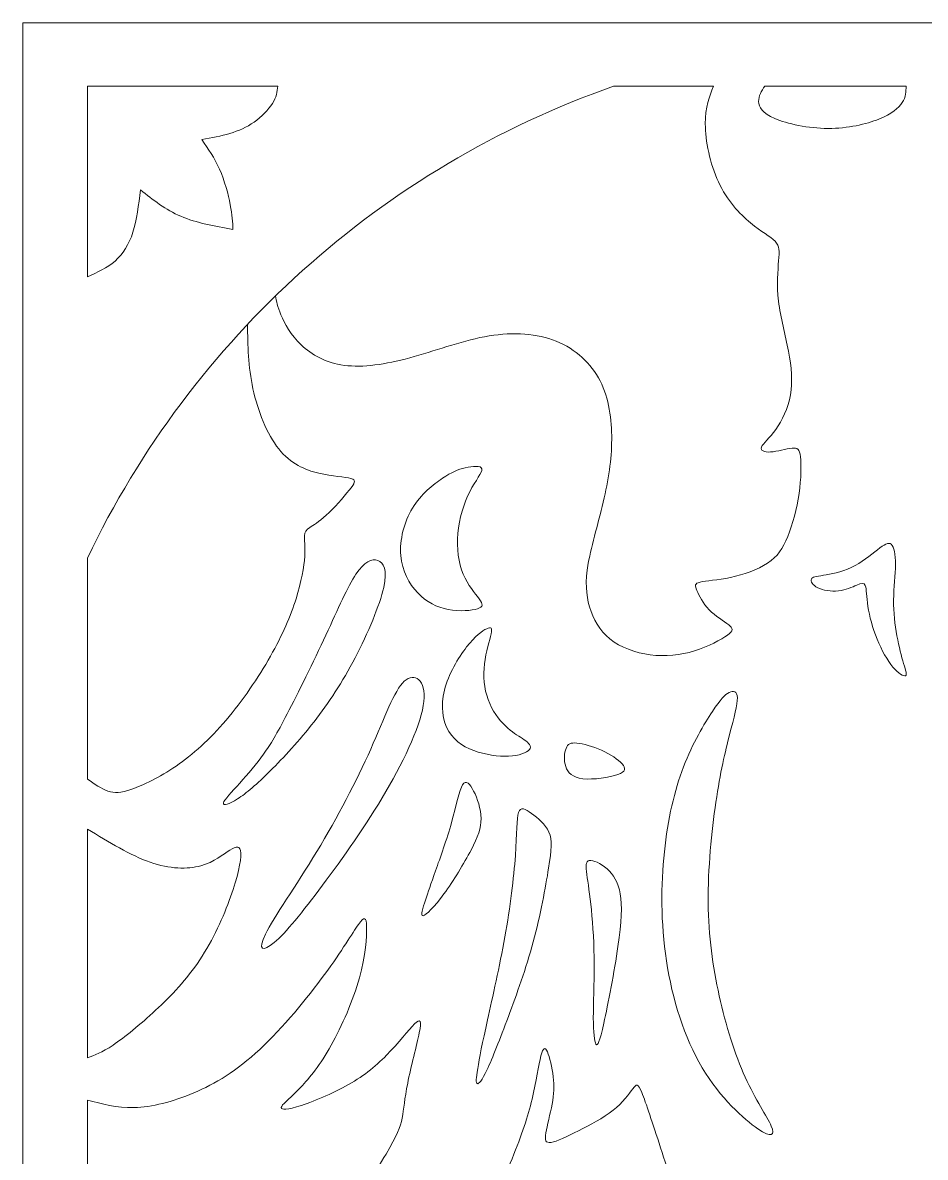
# Model space of a CAD drawing. Header units: millimetres. Extents: x -100 to 96, y -14 to 194.
# Drawn here: x -99.5 to -57, y 140.3 to 193.8 of the extents above; entities that cross this region are included whole.
import ezdxf

# ---------------------------------------------------------------- set-up
doc = ezdxf.new("R2010")
doc.units = ezdxf.units.MM
doc.header["$MEASUREMENT"] = 0
doc.layers.add('Layer 1', color=7, linetype='Continuous')

msp = doc.modelspace()

# ---------------------------------------------------------------- linework, layer by layer
at = {"layer": 'Layer 1', "lineweight": 20}
msp.add_lwpolyline([(-99.5117, 106.4617), (-14.6545, 106.4617), (-14.6545, 193.7749), (-99.5117, 193.7749), (-99.5117, 106.4617)], close=True, dxfattribs=at)
for points, knots in [([(-87.4834, 190.7863), (-87.4834, 190.7863), (-96.4604, 190.7863), (-96.4604, 190.7863), (-96.4604, 190.7863), (-96.4604, 190.7863), (-96.4604, 181.8094), (-96.4604, 181.8094)], [0, 0, 0, 0, 0.3333333, 0.3333333, 0.3333333, 0.3333333, 1, 1, 1, 1]), ([(-87.4834, 190.7863), (-87.5186, 190.5253), (-87.5542, 190.2639), (-87.7376, 189.9677), (-87.7376, 189.9677), (-87.921, 189.6713), (-88.2529, 189.3396), (-88.6056, 189.0926), (-88.6056, 189.0926), (-88.9585, 188.8457), (-89.3327, 188.6832), (-89.7454, 188.5598), (-89.7454, 188.5598), (-90.1583, 188.4363), (-90.61, 188.3515), (-91.0616, 188.2668), (-91.0616, 188.2668), (-90.7652, 187.8363), (-90.4688, 187.4058), (-90.2324, 186.8695), (-90.2324, 186.8695), (-89.9961, 186.3332), (-89.8195, 185.6908), (-89.7243, 185.2004), (-89.7243, 185.2004), (-89.6291, 184.7101), (-89.6148, 184.3711), (-89.6008, 184.0325), (-89.6008, 184.0325), (-90.4618, 184.1877), (-91.3228, 184.343), (-92.0497, 184.6534), (-92.0497, 184.6534), (-92.7766, 184.9639), (-93.3695, 185.4299), (-93.9623, 185.8957), (-93.9623, 185.8957), (-94.047, 185.1899), (-94.1316, 184.4841), (-94.315, 183.9054), (-94.315, 183.9054), (-94.4986, 183.3267), (-94.7809, 182.8749), (-95.1549, 182.5468), (-95.1549, 182.5468), (-95.5289, 182.2187), (-95.9947, 182.0139), (-96.4604, 181.8094)], [0, 0, 0, 0, 0.0769231, 0.0769231, 0.0769231, 0.0769231, 0.1538462, 0.1538462, 0.1538462, 0.1538462, 0.2307692, 0.2307692, 0.2307692, 0.2307692, 0.3076923, 0.3076923, 0.3076923, 0.3076923, 0.3846154, 0.3846154, 0.3846154, 0.3846154, 0.4615385, 0.4615385, 0.4615385, 0.4615385, 0.5384615, 0.5384615, 0.5384615, 0.5384615, 0.6153846, 0.6153846, 0.6153846, 0.6153846, 0.6923077, 0.6923077, 0.6923077, 0.6923077, 0.7692308, 0.7692308, 0.7692308, 0.7692308, 0.8461538, 0.8461538, 0.8461538, 0.8461538, 1, 1, 1, 1]), ([(-66.9482, 190.7863), (-67.1457, 190.2929), (-67.3435, 189.7992), (-67.3365, 189.0091), (-67.3365, 189.0091), (-67.3293, 188.219), (-67.1176, 187.1321), (-66.7154, 186.2711), (-66.7154, 186.2711), (-66.313, 185.4101), (-65.7201, 184.7749), (-65.2049, 184.3479), (-65.2049, 184.3479), (-64.6898, 183.9209), (-64.2522, 183.7022), (-64.0405, 183.4763), (-64.0405, 183.4763), (-63.8287, 183.2505), (-63.843, 183.0175), (-63.8782, 182.5588), (-63.8782, 182.5588), (-63.9134, 182.1002), (-63.9701, 181.4155), (-63.8819, 180.6534), (-63.8819, 180.6534), (-63.7935, 179.8913), (-63.5607, 179.0512), (-63.416, 178.2962), (-63.416, 178.2962), (-63.2713, 177.5411), (-63.2148, 176.8705), (-63.3241, 176.2425), (-63.3241, 176.2425), (-63.4336, 175.6144), (-63.7089, 175.0286), (-64.0053, 174.6124), (-64.0053, 174.6124), (-64.3017, 174.196), (-64.6193, 173.9489), (-64.6864, 173.783), (-64.6864, 173.783), (-64.7535, 173.6172), (-64.5697, 173.5324), (-64.2593, 173.5536), (-64.2593, 173.5536), (-63.9488, 173.5747), (-63.5112, 173.7019), (-63.2467, 173.7301), (-63.2467, 173.7301), (-62.982, 173.7582), (-62.8901, 173.6877), (-62.8479, 173.3242), (-62.8479, 173.3242), (-62.8055, 172.9608), (-62.8127, 172.3044), (-62.9149, 171.5988), (-62.9149, 171.5988), (-63.0172, 170.8931), (-63.215, 170.1378), (-63.4442, 169.5698), (-63.4442, 169.5698), (-63.6735, 169.0017), (-63.9349, 168.6205), (-64.4006, 168.3135), (-64.4006, 168.3135), (-64.8663, 168.0066), (-65.5367, 167.7736), (-66.1471, 167.6431), (-66.1471, 167.6431), (-66.7575, 167.5125), (-67.3082, 167.4842), (-67.5762, 167.4208), (-67.5762, 167.4208), (-67.8445, 167.3573), (-67.8304, 167.2584), (-67.7316, 167.0255), (-67.7316, 167.0255), (-67.6329, 166.7927), (-67.4492, 166.4257), (-67.1529, 166.1223), (-67.1529, 166.1223), (-66.8565, 165.8188), (-66.447, 165.5788), (-66.2319, 165.4094), (-66.2319, 165.4094), (-66.0167, 165.2401), (-65.9954, 165.1412), (-66.2882, 164.9261), (-66.2882, 164.9261), (-66.5811, 164.7109), (-67.1881, 164.379), (-67.848, 164.1779), (-67.848, 164.1779), (-68.5078, 163.9768), (-69.2206, 163.9062), (-69.9263, 163.9979), (-69.9263, 163.9979), (-70.632, 164.0896), (-71.3309, 164.3439), (-71.8283, 164.7426), (-71.8283, 164.7426), (-72.3259, 165.1412), (-72.6223, 165.6847), (-72.7916, 166.2562), (-72.7916, 166.2562), (-72.9609, 166.8279), (-73.0035, 167.4279), (-72.8483, 168.3065), (-72.8483, 168.3065), (-72.6929, 169.1851), (-72.34, 170.3425), (-72.1001, 171.3869), (-72.1001, 171.3869), (-71.8602, 172.4315), (-71.733, 173.3631), (-71.747, 174.3158), (-71.747, 174.3158), (-71.7613, 175.2685), (-71.9167, 176.2425), (-72.3754, 177.0506), (-72.3754, 177.0506), (-72.834, 177.8586), (-73.5963, 178.5009), (-74.5312, 178.836), (-74.5312, 178.836), (-75.4664, 179.1713), (-76.5745, 179.1996), (-77.7389, 178.9808), (-77.7389, 178.9808), (-78.9034, 178.762), (-80.1243, 178.2962), (-81.2675, 177.9857), (-81.2675, 177.9857), (-82.4108, 177.6752), (-83.4767, 177.5198), (-84.3481, 177.6326), (-84.3481, 177.6326), (-85.2197, 177.7456), (-85.8973, 178.1268), (-86.3841, 178.5926), (-86.3841, 178.5926), (-86.8711, 179.0583), (-87.1677, 179.609), (-87.3376, 180.0081), (-87.3376, 180.0081), (-87.5076, 180.4073), (-87.5514, 180.6553), (-87.595, 180.9032)], [0, 0, 0, 0, 0.0263158, 0.0263158, 0.0263158, 0.0263158, 0.0526316, 0.0526316, 0.0526316, 0.0526316, 0.0789474, 0.0789474, 0.0789474, 0.0789474, 0.1052632, 0.1052632, 0.1052632, 0.1052632, 0.1315789, 0.1315789, 0.1315789, 0.1315789, 0.1578947, 0.1578947, 0.1578947, 0.1578947, 0.1842105, 0.1842105, 0.1842105, 0.1842105, 0.2105263, 0.2105263, 0.2105263, 0.2105263, 0.2368421, 0.2368421, 0.2368421, 0.2368421, 0.2631579, 0.2631579, 0.2631579, 0.2631579, 0.2894737, 0.2894737, 0.2894737, 0.2894737, 0.3157895, 0.3157895, 0.3157895, 0.3157895, 0.3421053, 0.3421053, 0.3421053, 0.3421053, 0.3684211, 0.3684211, 0.3684211, 0.3684211, 0.3947368, 0.3947368, 0.3947368, 0.3947368, 0.4210526, 0.4210526, 0.4210526, 0.4210526, 0.4473684, 0.4473684, 0.4473684, 0.4473684, 0.4736842, 0.4736842, 0.4736842, 0.4736842, 0.5, 0.5, 0.5, 0.5, 0.5263158, 0.5263158, 0.5263158, 0.5263158, 0.5526316, 0.5526316, 0.5526316, 0.5526316, 0.5789474, 0.5789474, 0.5789474, 0.5789474, 0.6052632, 0.6052632, 0.6052632, 0.6052632, 0.6315789, 0.6315789, 0.6315789, 0.6315789, 0.6578947, 0.6578947, 0.6578947, 0.6578947, 0.6842105, 0.6842105, 0.6842105, 0.6842105, 0.7105263, 0.7105263, 0.7105263, 0.7105263, 0.7368421, 0.7368421, 0.7368421, 0.7368421, 0.7631579, 0.7631579, 0.7631579, 0.7631579, 0.7894737, 0.7894737, 0.7894737, 0.7894737, 0.8157895, 0.8157895, 0.8157895, 0.8157895, 0.8421053, 0.8421053, 0.8421053, 0.8421053, 0.8684211, 0.8684211, 0.8684211, 0.8684211, 0.8947368, 0.8947368, 0.8947368, 0.8947368, 0.9210526, 0.9210526, 0.9210526, 0.9210526, 0.9473684, 0.9473684, 0.9473684, 0.9473684, 1, 1, 1, 1]), ([(-64.5355, 190.7863), (-64.6837, 190.5539), (-64.8319, 190.3212), (-64.8213, 190.0604), (-64.8213, 190.0604), (-64.8108, 189.7995), (-64.6413, 189.5102), (-64.0592, 189.2597), (-64.0592, 189.2597), (-63.477, 189.0091), (-62.4817, 188.7973), (-61.5503, 188.7938), (-61.5503, 188.7938), (-60.6187, 188.7901), (-59.7506, 188.995), (-59.1508, 189.2349), (-59.1508, 189.2349), (-58.551, 189.4748), (-58.219, 189.7501), (-58.0497, 190.0144), (-58.0497, 190.0144), (-57.8804, 190.279), (-57.8732, 190.5327), (-57.8661, 190.7863)], [0, 0, 0, 0, 0.1428571, 0.1428571, 0.1428571, 0.1428571, 0.2857143, 0.2857143, 0.2857143, 0.2857143, 0.4285714, 0.4285714, 0.4285714, 0.4285714, 0.5714286, 0.5714286, 0.5714286, 0.5714286, 0.7142857, 0.7142857, 0.7142857, 0.7142857, 1, 1, 1, 1]), ([(-88.9179, 179.5582), (-88.8991, 178.566), (-88.8804, 177.5734), (-88.6559, 176.5305), (-88.6559, 176.5305), (-88.4313, 175.4873), (-88.0007, 174.3934), (-87.4433, 173.6984), (-87.4433, 173.6984), (-86.8858, 173.0032), (-86.201, 172.7068), (-85.5554, 172.5515), (-85.5554, 172.5515), (-84.9097, 172.3963), (-84.3026, 172.3821), (-84.0381, 172.3044), (-84.0381, 172.3044), (-83.7734, 172.2268), (-83.851, 172.0857), (-84.1191, 171.7541), (-84.1191, 171.7541), (-84.3873, 171.4223), (-84.8461, 170.9001), (-85.2024, 170.572), (-85.2024, 170.572), (-85.5588, 170.2438), (-85.8131, 170.1097), (-85.9789, 169.9968), (-85.9789, 169.9968), (-86.1447, 169.8838), (-86.2223, 169.792), (-86.2329, 169.6051), (-86.2329, 169.6051), (-86.2436, 169.418), (-86.1869, 169.1357), (-86.2186, 168.6418), (-86.2186, 168.6418), (-86.2505, 168.1477), (-86.3707, 167.4418), (-86.6247, 166.6374), (-86.6247, 166.6374), (-86.8786, 165.8329), (-87.2669, 164.9295), (-87.8349, 163.9275), (-87.8349, 163.9275), (-88.403, 162.9253), (-89.1512, 161.8242), (-89.9239, 160.9174), (-89.9239, 160.9174), (-90.6967, 160.0105), (-91.4942, 159.2977), (-92.2809, 158.7579), (-92.2809, 158.7579), (-93.0679, 158.2179), (-93.8444, 157.8509), (-94.3736, 157.664), (-94.3736, 157.664), (-94.9029, 157.4769), (-95.1852, 157.4699), (-95.4918, 157.5792), (-95.4918, 157.5792), (-95.7985, 157.6886), (-96.1294, 157.9145), (-96.4604, 158.1403)], [0, 0, 0, 0, 0.0588235, 0.0588235, 0.0588235, 0.0588235, 0.1176471, 0.1176471, 0.1176471, 0.1176471, 0.1764706, 0.1764706, 0.1764706, 0.1764706, 0.2352941, 0.2352941, 0.2352941, 0.2352941, 0.2941176, 0.2941176, 0.2941176, 0.2941176, 0.3529412, 0.3529412, 0.3529412, 0.3529412, 0.4117647, 0.4117647, 0.4117647, 0.4117647, 0.4705882, 0.4705882, 0.4705882, 0.4705882, 0.5294118, 0.5294118, 0.5294118, 0.5294118, 0.5882353, 0.5882353, 0.5882353, 0.5882353, 0.6470588, 0.6470588, 0.6470588, 0.6470588, 0.7058824, 0.7058824, 0.7058824, 0.7058824, 0.7647059, 0.7647059, 0.7647059, 0.7647059, 0.8235294, 0.8235294, 0.8235294, 0.8235294, 0.8823529, 0.8823529, 0.8823529, 0.8823529, 1, 1, 1, 1]), ([(-79.7202, 172.3114), (-80.1555, 172.0196), (-80.739, 171.5614), (-81.1373, 170.9077), (-81.1373, 170.9077), (-81.5357, 170.2539), (-81.7491, 169.4048), (-81.6905, 168.6772), (-81.6905, 168.6772), (-81.632, 167.9495), (-81.3015, 167.3431), (-80.8893, 166.9142), (-80.8893, 166.9142), (-80.477, 166.4851), (-79.9826, 166.2333), (-79.4486, 166.1317), (-79.4486, 166.1317), (-78.9147, 166.0301), (-78.3407, 166.0788), (-78.0653, 166.1669), (-78.0653, 166.1669), (-77.7897, 166.255), (-77.8126, 166.383), (-77.9958, 166.6357), (-77.9958, 166.6357), (-78.1792, 166.8886), (-78.5233, 167.2669), (-78.7436, 167.7985), (-78.7436, 167.7985), (-78.9638, 168.3303), (-79.0605, 169.0157), (-78.9984, 169.7171), (-78.9984, 169.7171), (-78.9362, 170.4186), (-78.7153, 171.1363), (-78.4385, 171.6792), (-78.4385, 171.6792), (-78.1616, 172.222), (-77.8288, 172.5903), (-77.8648, 172.7569), (-77.8648, 172.7569), (-77.9008, 172.9238), (-78.3057, 172.8888), (-78.6516, 172.8088), (-78.6516, 172.8088), (-78.9975, 172.7287), (-79.285, 172.6032), (-79.7202, 172.3114)], [0, 0, 0, 0, 0.0769231, 0.0769231, 0.0769231, 0.0769231, 0.1538462, 0.1538462, 0.1538462, 0.1538462, 0.2307692, 0.2307692, 0.2307692, 0.2307692, 0.3076923, 0.3076923, 0.3076923, 0.3076923, 0.3846154, 0.3846154, 0.3846154, 0.3846154, 0.4615385, 0.4615385, 0.4615385, 0.4615385, 0.5384615, 0.5384615, 0.5384615, 0.5384615, 0.6153846, 0.6153846, 0.6153846, 0.6153846, 0.6923077, 0.6923077, 0.6923077, 0.6923077, 0.7692308, 0.7692308, 0.7692308, 0.7692308, 0.8461538, 0.8461538, 0.8461538, 0.8461538, 1, 1, 1, 1]), ([(-58.461, 166.5785), (-58.4681, 165.9893), (-58.3975, 165.4106), (-58.3023, 164.8919), (-58.3023, 164.8919), (-58.207, 164.3732), (-58.0868, 163.9144), (-57.9881, 163.5828), (-57.9881, 163.5828), (-57.8894, 163.251), (-57.8117, 163.0463), (-57.8964, 163.0111), (-57.8964, 163.0111), (-57.9811, 162.9757), (-58.2282, 163.1098), (-58.4892, 163.4203), (-58.4892, 163.4203), (-58.7504, 163.7308), (-59.0256, 164.218), (-59.2374, 164.74), (-59.2374, 164.74), (-59.4491, 165.2622), (-59.5973, 165.8199), (-59.6679, 166.2786), (-59.6679, 166.2786), (-59.7385, 166.7373), (-59.7314, 167.0972), (-59.7913, 167.256), (-59.7913, 167.256), (-59.8513, 167.4149), (-59.9785, 167.3723), (-60.1936, 167.2806), (-60.1936, 167.2806), (-60.4089, 167.1889), (-60.7125, 167.0478), (-61.0581, 167.009), (-61.0581, 167.009), (-61.404, 166.9702), (-61.7922, 167.0337), (-62.0357, 167.1571), (-62.0357, 167.1571), (-62.2791, 167.2806), (-62.378, 167.4644), (-62.3357, 167.5666), (-62.3357, 167.5666), (-62.2933, 167.6689), (-62.1096, 167.69), (-61.7674, 167.7428), (-61.7674, 167.7428), (-61.4251, 167.7958), (-60.924, 167.8806), (-60.4513, 168.1064), (-60.4513, 168.1064), (-59.9783, 168.3323), (-59.5338, 168.6992), (-59.2162, 168.9462), (-59.2162, 168.9462), (-58.8987, 169.1933), (-58.708, 169.3203), (-58.574, 169.204), (-58.574, 169.204), (-58.4399, 169.0875), (-58.3623, 168.7276), (-58.3658, 168.2478), (-58.3658, 168.2478), (-58.3693, 167.7678), (-58.454, 167.1678), (-58.461, 166.5785)], [0, 0, 0, 0, 0.0555556, 0.0555556, 0.0555556, 0.0555556, 0.1111111, 0.1111111, 0.1111111, 0.1111111, 0.1666667, 0.1666667, 0.1666667, 0.1666667, 0.2222222, 0.2222222, 0.2222222, 0.2222222, 0.2777778, 0.2777778, 0.2777778, 0.2777778, 0.3333333, 0.3333333, 0.3333333, 0.3333333, 0.3888889, 0.3888889, 0.3888889, 0.3888889, 0.4444444, 0.4444444, 0.4444444, 0.4444444, 0.5, 0.5, 0.5, 0.5, 0.5555556, 0.5555556, 0.5555556, 0.5555556, 0.6111111, 0.6111111, 0.6111111, 0.6111111, 0.6666667, 0.6666667, 0.6666667, 0.6666667, 0.7222222, 0.7222222, 0.7222222, 0.7222222, 0.7777778, 0.7777778, 0.7777778, 0.7777778, 0.8333333, 0.8333333, 0.8333333, 0.8333333, 0.8888889, 0.8888889, 0.8888889, 0.8888889, 1, 1, 1, 1]), ([(-87.0412, 161.2197), (-86.537, 162.1897), (-85.8024, 163.6691), (-85.2179, 164.9247), (-85.2179, 164.9247), (-84.6334, 166.1805), (-84.1987, 167.2127), (-83.803, 167.8017), (-83.803, 167.8017), (-83.4072, 168.3907), (-83.0501, 168.5368), (-82.7751, 168.4407), (-82.7751, 168.4407), (-82.4999, 168.3445), (-82.3063, 168.0061), (-82.4917, 167.1726), (-82.4917, 167.1726), (-82.6772, 166.339), (-83.2418, 165.0101), (-83.8431, 163.8592), (-83.8431, 163.8592), (-84.4446, 162.7083), (-85.0831, 161.7352), (-85.7754, 160.8461), (-85.7754, 160.8461), (-86.4678, 159.957), (-87.2143, 159.152), (-87.841, 158.5303), (-87.841, 158.5303), (-88.4677, 157.9086), (-88.9752, 157.4702), (-89.3782, 157.2115), (-89.3782, 157.2115), (-89.7815, 156.9527), (-90.0805, 156.8735), (-90.0489, 157.0183), (-90.0489, 157.0183), (-90.0173, 157.1631), (-89.6551, 157.5319), (-89.274, 157.9543), (-89.274, 157.9543), (-88.8929, 158.3768), (-88.4928, 158.8531), (-88.1559, 159.3213), (-88.1559, 159.3213), (-87.819, 159.7896), (-87.5451, 160.2499), (-87.0412, 161.2197)], [0, 0, 0, 0, 0.0769231, 0.0769231, 0.0769231, 0.0769231, 0.1538462, 0.1538462, 0.1538462, 0.1538462, 0.2307692, 0.2307692, 0.2307692, 0.2307692, 0.3076923, 0.3076923, 0.3076923, 0.3076923, 0.3846154, 0.3846154, 0.3846154, 0.3846154, 0.4615385, 0.4615385, 0.4615385, 0.4615385, 0.5384615, 0.5384615, 0.5384615, 0.5384615, 0.6153846, 0.6153846, 0.6153846, 0.6153846, 0.6923077, 0.6923077, 0.6923077, 0.6923077, 0.7692308, 0.7692308, 0.7692308, 0.7692308, 0.8461538, 0.8461538, 0.8461538, 0.8461538, 1, 1, 1, 1]), ([(-76.7533, 160.6462), (-77.0544, 160.9388), (-77.3866, 161.3773), (-77.5758, 161.8924), (-77.5758, 161.8924), (-77.7651, 162.4077), (-77.8115, 163), (-77.7421, 163.5702), (-77.7421, 163.5702), (-77.6727, 164.1405), (-77.4878, 164.6889), (-77.4283, 164.9859), (-77.4283, 164.9859), (-77.3689, 165.2829), (-77.4351, 165.3287), (-77.6386, 165.2282), (-77.6386, 165.2282), (-77.8422, 165.1277), (-78.1834, 164.8808), (-78.5842, 164.3671), (-78.5842, 164.3671), (-78.9853, 163.8536), (-79.4465, 163.073), (-79.6325, 162.3305), (-79.6325, 162.3305), (-79.8184, 161.5881), (-79.7292, 160.8834), (-79.4258, 160.3843), (-79.4258, 160.3843), (-79.1224, 159.8851), (-78.6049, 159.5909), (-78.0453, 159.4167), (-78.0453, 159.4167), (-77.4856, 159.2427), (-76.8837, 159.1886), (-76.4256, 159.237), (-76.4256, 159.237), (-75.9672, 159.2855), (-75.652, 159.4367), (-75.5904, 159.5908), (-75.5904, 159.5908), (-75.5288, 159.7449), (-75.7206, 159.902), (-75.9514, 160.054), (-75.9514, 160.054), (-76.1822, 160.2061), (-76.4523, 160.3535), (-76.7533, 160.6462)], [0, 0, 0, 0, 0.0769231, 0.0769231, 0.0769231, 0.0769231, 0.1538462, 0.1538462, 0.1538462, 0.1538462, 0.2307692, 0.2307692, 0.2307692, 0.2307692, 0.3076923, 0.3076923, 0.3076923, 0.3076923, 0.3846154, 0.3846154, 0.3846154, 0.3846154, 0.4615385, 0.4615385, 0.4615385, 0.4615385, 0.5384615, 0.5384615, 0.5384615, 0.5384615, 0.6153846, 0.6153846, 0.6153846, 0.6153846, 0.6923077, 0.6923077, 0.6923077, 0.6923077, 0.7692308, 0.7692308, 0.7692308, 0.7692308, 0.8461538, 0.8461538, 0.8461538, 0.8461538, 1, 1, 1, 1]), ([(-88.0673, 150.842), (-87.6766, 151.6266), (-86.6214, 153.1255), (-85.6449, 154.734), (-85.6449, 154.734), (-84.6682, 156.3424), (-83.7699, 158.0608), (-83.1053, 159.5528), (-83.1053, 159.5528), (-82.4405, 161.045), (-82.0091, 162.3112), (-81.5229, 162.7521), (-81.5229, 162.7521), (-81.0368, 163.1932), (-80.4957, 162.8088), (-80.6008, 161.8004), (-80.6008, 161.8004), (-80.7058, 160.7918), (-81.4571, 159.1589), (-82.3878, 157.5626), (-82.3878, 157.5626), (-83.3187, 155.9663), (-84.4296, 154.4067), (-85.3799, 153.1386), (-85.3799, 153.1386), (-86.3302, 151.8704), (-87.1203, 150.8935), (-87.6522, 150.4404), (-87.6522, 150.4404), (-88.1841, 149.9871), (-88.4579, 150.0575), (-88.0673, 150.842)], [0, 0, 0, 0, 0.1111111, 0.1111111, 0.1111111, 0.1111111, 0.2222222, 0.2222222, 0.2222222, 0.2222222, 0.3333333, 0.3333333, 0.3333333, 0.3333333, 0.4444444, 0.4444444, 0.4444444, 0.4444444, 0.5555556, 0.5555556, 0.5555556, 0.5555556, 0.6666667, 0.6666667, 0.6666667, 0.6666667, 0.7777778, 0.7777778, 0.7777778, 0.7777778, 1, 1, 1, 1]), ([(-66.8373, 157.057), (-67.042, 155.6737), (-67.2115, 153.9093), (-67.1974, 152.3216), (-67.1974, 152.3216), (-67.1833, 150.7336), (-66.9855, 149.3219), (-66.6751, 147.9317), (-66.6751, 147.9317), (-66.3646, 146.5414), (-65.9411, 145.1723), (-65.4543, 144.0997), (-65.4543, 144.0997), (-64.9673, 143.0269), (-64.4166, 142.2504), (-64.2261, 141.7989), (-64.2261, 141.7989), (-64.0355, 141.3473), (-64.205, 141.2201), (-64.8541, 141.6647), (-64.8541, 141.6647), (-65.5034, 142.1094), (-66.6328, 143.1257), (-67.4796, 144.5441), (-67.4796, 144.5441), (-68.3263, 145.9627), (-68.8911, 147.7835), (-69.1662, 149.583), (-69.1662, 149.583), (-69.4415, 151.3826), (-69.4274, 153.1613), (-69.2651, 154.7138), (-69.2651, 154.7138), (-69.1029, 156.2664), (-68.7922, 157.5933), (-68.3619, 158.7153), (-68.3619, 158.7153), (-67.9314, 159.8373), (-67.3807, 160.755), (-66.9996, 161.3265), (-66.9996, 161.3265), (-66.6186, 161.8982), (-66.4068, 162.1241), (-66.2093, 162.2229), (-66.2093, 162.2229), (-66.0117, 162.3218), (-65.8281, 162.2933), (-65.8211, 161.9758), (-65.8211, 161.9758), (-65.814, 161.6583), (-65.9835, 161.0512), (-66.1881, 160.2469), (-66.1881, 160.2469), (-66.3927, 159.4424), (-66.6328, 158.44), (-66.8373, 157.057)], [0, 0, 0, 0, 0.0666667, 0.0666667, 0.0666667, 0.0666667, 0.1333333, 0.1333333, 0.1333333, 0.1333333, 0.2, 0.2, 0.2, 0.2, 0.2666667, 0.2666667, 0.2666667, 0.2666667, 0.3333333, 0.3333333, 0.3333333, 0.3333333, 0.4, 0.4, 0.4, 0.4, 0.4666667, 0.4666667, 0.4666667, 0.4666667, 0.5333333, 0.5333333, 0.5333333, 0.5333333, 0.6, 0.6, 0.6, 0.6, 0.6666667, 0.6666667, 0.6666667, 0.6666667, 0.7333333, 0.7333333, 0.7333333, 0.7333333, 0.8, 0.8, 0.8, 0.8, 0.8666667, 0.8666667, 0.8666667, 0.8666667, 1, 1, 1, 1]), ([(-71.2573, 158.8582), (-71.4409, 159.0629), (-71.8079, 159.31), (-72.2206, 159.4969), (-72.2206, 159.4969), (-72.6335, 159.684), (-73.0923, 159.8111), (-73.3886, 159.8393), (-73.3886, 159.8393), (-73.685, 159.8676), (-73.8192, 159.797), (-73.9002, 159.5853), (-73.9002, 159.5853), (-73.9814, 159.3735), (-74.0098, 159.0207), (-73.9146, 158.7313), (-73.9146, 158.7313), (-73.8192, 158.442), (-73.6003, 158.2161), (-73.1064, 158.1596), (-73.1064, 158.1596), (-72.6124, 158.1032), (-71.8431, 158.2161), (-71.4585, 158.3536), (-71.4585, 158.3536), (-71.0739, 158.4912), (-71.0739, 158.6537), (-71.2573, 158.8582)], [0, 0, 0, 0, 0.125, 0.125, 0.125, 0.125, 0.25, 0.25, 0.25, 0.25, 0.375, 0.375, 0.375, 0.375, 0.5, 0.5, 0.5, 0.5, 0.625, 0.625, 0.625, 0.625, 0.75, 0.75, 0.75, 0.75, 1, 1, 1, 1]), ([(-80.0514, 153.823), (-79.831, 154.445), (-79.5172, 155.3054), (-79.2927, 156.0973), (-79.2927, 156.0973), (-79.068, 156.8892), (-78.9322, 157.6129), (-78.7727, 157.8724), (-78.7727, 157.8724), (-78.6131, 158.1319), (-78.4295, 157.9271), (-78.2545, 157.578), (-78.2545, 157.578), (-78.0796, 157.2289), (-77.9133, 156.7349), (-77.9057, 156.2835), (-77.9057, 156.2835), (-77.898, 155.8319), (-78.0494, 155.4223), (-78.376, 154.8013), (-78.376, 154.8013), (-78.7027, 154.1803), (-79.2054, 153.3475), (-79.6555, 152.7328), (-79.6555, 152.7328), (-80.1057, 152.1181), (-80.5041, 151.7213), (-80.6403, 151.7078), (-80.6403, 151.7078), (-80.7767, 151.6942), (-80.6513, 152.064), (-80.5251, 152.4406), (-80.5251, 152.4406), (-80.3989, 152.8173), (-80.2718, 153.2011), (-80.0514, 153.823)], [0, 0, 0, 0, 0.1, 0.1, 0.1, 0.1, 0.2, 0.2, 0.2, 0.2, 0.3, 0.3, 0.3, 0.3, 0.4, 0.4, 0.4, 0.4, 0.5, 0.5, 0.5, 0.5, 0.6, 0.6, 0.6, 0.6, 0.7, 0.7, 0.7, 0.7, 0.8, 0.8, 0.8, 0.8, 1, 1, 1, 1]), ([(-77.601, 146.8008), (-77.3629, 147.8808), (-77.0327, 149.3032), (-76.7824, 150.7081), (-76.7824, 150.7081), (-76.5321, 152.1131), (-76.361, 153.5007), (-76.2858, 154.5427), (-76.2858, 154.5427), (-76.2109, 155.5846), (-76.2315, 156.2813), (-76.1339, 156.57), (-76.1339, 156.57), (-76.0363, 156.8586), (-75.8206, 156.7393), (-75.5283, 156.5281), (-75.5283, 156.5281), (-75.236, 156.3169), (-74.8671, 156.0132), (-74.7033, 155.6403), (-74.7033, 155.6403), (-74.5393, 155.2672), (-74.5802, 154.8244), (-74.722, 153.941), (-74.722, 153.941), (-74.864, 153.0576), (-75.1072, 151.7334), (-75.4469, 150.4715), (-75.4469, 150.4715), (-75.7869, 149.2094), (-76.224, 148.0095), (-76.619, 146.9546), (-76.619, 146.9546), (-77.0142, 145.8997), (-77.3679, 144.9897), (-77.6191, 144.4567), (-77.6191, 144.4567), (-77.8704, 143.9235), (-78.0196, 143.7671), (-78.0879, 143.7946), (-78.0879, 143.7946), (-78.1562, 143.8222), (-78.1437, 144.0338), (-78.0645, 144.5083), (-78.0645, 144.5083), (-77.9851, 144.9828), (-77.8389, 145.7207), (-77.601, 146.8008)], [0, 0, 0, 0, 0.0769231, 0.0769231, 0.0769231, 0.0769231, 0.1538462, 0.1538462, 0.1538462, 0.1538462, 0.2307692, 0.2307692, 0.2307692, 0.2307692, 0.3076923, 0.3076923, 0.3076923, 0.3076923, 0.3846154, 0.3846154, 0.3846154, 0.3846154, 0.4615385, 0.4615385, 0.4615385, 0.4615385, 0.5384615, 0.5384615, 0.5384615, 0.5384615, 0.6153846, 0.6153846, 0.6153846, 0.6153846, 0.6923077, 0.6923077, 0.6923077, 0.6923077, 0.7692308, 0.7692308, 0.7692308, 0.7692308, 0.8461538, 0.8461538, 0.8461538, 0.8461538, 1, 1, 1, 1]), ([(-96.4604, 155.7903), (-95.4451, 155.1693), (-94.4296, 154.5482), (-93.5057, 154.2271), (-93.5057, 154.2271), (-92.5817, 153.9061), (-91.7488, 153.8848), (-91.1173, 154.0577), (-91.1173, 154.0577), (-90.4856, 154.2307), (-90.0551, 154.5976), (-89.7446, 154.7951), (-89.7446, 154.7951), (-89.4342, 154.9928), (-89.2434, 155.0211), (-89.2293, 154.6541), (-89.2293, 154.6541), (-89.2152, 154.2872), (-89.3777, 153.5249), (-89.7093, 152.5935), (-89.7093, 152.5935), (-90.0409, 151.6619), (-90.5421, 150.5608), (-91.1595, 149.6294), (-91.1595, 149.6294), (-91.777, 148.6978), (-92.5111, 147.9353), (-93.245, 147.2544), (-93.245, 147.2544), (-93.979, 146.5734), (-94.7129, 145.9736), (-95.2487, 145.6138), (-95.2487, 145.6138), (-95.7847, 145.2539), (-96.1225, 145.1337), (-96.4604, 145.0138)], [0, 0, 0, 0, 0.1, 0.1, 0.1, 0.1, 0.2, 0.2, 0.2, 0.2, 0.3, 0.3, 0.3, 0.3, 0.4, 0.4, 0.4, 0.4, 0.5, 0.5, 0.5, 0.5, 0.6, 0.6, 0.6, 0.6, 0.7, 0.7, 0.7, 0.7, 0.8, 0.8, 0.8, 0.8, 1, 1, 1, 1]), ([(-72.7058, 151.9774), (-72.6329, 151.2442), (-72.5743, 150.3267), (-72.5698, 149.4091), (-72.5698, 149.4091), (-72.5653, 148.4916), (-72.6145, 147.5735), (-72.614, 146.8939), (-72.614, 146.8939), (-72.6135, 146.2144), (-72.5627, 145.7731), (-72.4881, 145.6579), (-72.4881, 145.6579), (-72.4136, 145.5427), (-72.3149, 145.7537), (-72.1166, 146.6425), (-72.1166, 146.6425), (-71.9182, 147.5314), (-71.6203, 149.0983), (-71.4515, 150.2589), (-71.4515, 150.2589), (-71.283, 151.4196), (-71.2439, 152.1742), (-71.34, 152.7322), (-71.34, 152.7322), (-71.4362, 153.2901), (-71.6677, 153.6517), (-71.9652, 153.9144), (-71.9652, 153.9144), (-72.2627, 154.1773), (-72.6262, 154.3416), (-72.8018, 154.3075), (-72.8018, 154.3075), (-72.9775, 154.2734), (-72.9651, 154.0409), (-72.9155, 153.6502), (-72.9155, 153.6502), (-72.8659, 153.2595), (-72.7785, 152.7105), (-72.7058, 151.9774)], [0, 0, 0, 0, 0.0909091, 0.0909091, 0.0909091, 0.0909091, 0.1818182, 0.1818182, 0.1818182, 0.1818182, 0.2727273, 0.2727273, 0.2727273, 0.2727273, 0.3636364, 0.3636364, 0.3636364, 0.3636364, 0.4545455, 0.4545455, 0.4545455, 0.4545455, 0.5454545, 0.5454545, 0.5454545, 0.5454545, 0.6363636, 0.6363636, 0.6363636, 0.6363636, 0.7272727, 0.7272727, 0.7272727, 0.7272727, 0.8181818, 0.8181818, 0.8181818, 0.8181818, 1, 1, 1, 1]), ([(-96.4604, 143.0237), (-95.7769, 142.8333), (-95.0932, 142.6425), (-94.261, 142.6672), (-94.261, 142.6672), (-93.4287, 142.692), (-92.4475, 142.932), (-91.4455, 143.3588), (-91.4455, 143.3588), (-90.4434, 143.7858), (-89.4201, 144.3999), (-88.3332, 145.409), (-88.3332, 145.409), (-87.2464, 146.4182), (-86.096, 147.8227), (-85.2774, 148.9412), (-85.2774, 148.9412), (-84.4588, 150.0597), (-83.9717, 150.8927), (-83.686, 151.2914), (-83.686, 151.2914), (-83.4002, 151.6902), (-83.3154, 151.6547), (-83.3013, 151.189), (-83.3013, 151.189), (-83.2872, 150.7232), (-83.3437, 149.8269), (-83.6366, 148.7754), (-83.6366, 148.7754), (-83.9294, 147.7239), (-84.4588, 146.5169), (-84.9703, 145.6031), (-84.9703, 145.6031), (-85.482, 144.6893), (-85.9762, 144.0681), (-86.41, 143.6165), (-86.41, 143.6165), (-86.8441, 143.1649), (-87.2182, 142.8826), (-87.3029, 142.7238), (-87.3029, 142.7238), (-87.3876, 142.565), (-87.1829, 142.5295), (-86.6042, 142.6988), (-86.6042, 142.6988), (-86.0255, 142.8683), (-85.0727, 143.2425), (-84.293, 143.6693), (-84.293, 143.6693), (-83.5132, 144.0963), (-82.9061, 144.5764), (-82.3558, 145.1374), (-82.3558, 145.1374), (-81.8052, 145.6983), (-81.3112, 146.3407), (-81.0361, 146.6088), (-81.0361, 146.6088), (-80.7608, 146.877), (-80.7041, 146.7711), (-80.817, 146.196), (-80.817, 146.196), (-80.93, 145.6208), (-81.2124, 144.5763), (-81.364, 143.8212), (-81.364, 143.8212), (-81.5157, 143.0661), (-81.537, 142.6001), (-81.6252, 142.1733), (-81.6252, 142.1733), (-81.7134, 141.7463), (-81.8688, 141.358), (-82.3839, 140.4796), (-82.3839, 140.4796), (-82.8991, 139.6009), (-83.7742, 138.2316), (-84.5822, 136.8979), (-84.5822, 136.8979), (-85.3903, 135.5641), (-86.1314, 134.2655), (-86.6712, 133.1294), (-86.6712, 133.1294), (-87.211, 131.9931), (-87.55, 131.0191), (-87.8005, 130.1583), (-87.8005, 130.1583), (-88.0509, 129.2973), (-88.2132, 128.5491), (-88.2343, 127.8081), (-88.2343, 127.8081), (-88.2556, 127.0671), (-88.1354, 126.333), (-88.0439, 125.9379), (-88.0439, 125.9379), (-87.9522, 125.5427), (-87.8885, 125.4861), (-87.6523, 125.5496), (-87.6523, 125.5496), (-87.4159, 125.6132), (-87.0064, 125.7967), (-86.5054, 125.8532), (-86.5054, 125.8532), (-86.0043, 125.9097), (-85.4114, 125.839), (-85.0303, 125.6945), (-85.0303, 125.6945), (-84.6493, 125.5498), (-84.4798, 125.331), (-84.2293, 124.9253), (-84.2293, 124.9253), (-83.9789, 124.5194), (-83.6471, 123.9265), (-83.1073, 123.5773), (-83.1073, 123.5773), (-82.5675, 123.2279), (-81.8193, 123.122), (-81.1983, 123.1537), (-81.1983, 123.1537), (-80.5772, 123.1855), (-80.0832, 123.355), (-79.6881, 123.3832), (-79.6881, 123.3832), (-79.2928, 123.4115), (-78.9964, 123.2983), (-78.7035, 123.129), (-78.7035, 123.129), (-78.4106, 122.9597), (-78.1213, 122.7339), (-78.0789, 122.5399), (-78.0789, 122.5399), (-78.0364, 122.3458), (-78.2413, 122.1833), (-78.6928, 122.0035), (-78.6928, 122.0035), (-79.1444, 121.8236), (-79.8433, 121.6258), (-80.4642, 121.1778), (-80.4642, 121.1778), (-81.0852, 120.7297), (-81.6289, 120.0308), (-81.9216, 119.4204), (-81.9216, 119.4204), (-82.2144, 118.81), (-82.257, 118.2876), (-82.257, 117.8784), (-82.257, 117.8784), (-82.257, 117.469), (-82.2144, 117.1727), (-82.2285, 116.9257), (-82.2285, 116.9257), (-82.2428, 116.6788), (-82.3133, 116.481), (-82.3732, 116.294), (-82.3732, 116.294), (-82.4332, 116.1071), (-82.4828, 115.9304), (-82.5196, 115.7483), (-82.5196, 115.7483), (-82.5566, 115.566), (-82.5813, 115.3776), (-82.6057, 115.1896)], [0, 0, 0, 0, 0.0243902, 0.0243902, 0.0243902, 0.0243902, 0.0487805, 0.0487805, 0.0487805, 0.0487805, 0.0731707, 0.0731707, 0.0731707, 0.0731707, 0.097561, 0.097561, 0.097561, 0.097561, 0.1219512, 0.1219512, 0.1219512, 0.1219512, 0.1463415, 0.1463415, 0.1463415, 0.1463415, 0.1707317, 0.1707317, 0.1707317, 0.1707317, 0.195122, 0.195122, 0.195122, 0.195122, 0.2195122, 0.2195122, 0.2195122, 0.2195122, 0.2439024, 0.2439024, 0.2439024, 0.2439024, 0.2682927, 0.2682927, 0.2682927, 0.2682927, 0.2926829, 0.2926829, 0.2926829, 0.2926829, 0.3170732, 0.3170732, 0.3170732, 0.3170732, 0.3414634, 0.3414634, 0.3414634, 0.3414634, 0.3658537, 0.3658537, 0.3658537, 0.3658537, 0.3902439, 0.3902439, 0.3902439, 0.3902439, 0.4146341, 0.4146341, 0.4146341, 0.4146341, 0.4390244, 0.4390244, 0.4390244, 0.4390244, 0.4634146, 0.4634146, 0.4634146, 0.4634146, 0.4878049, 0.4878049, 0.4878049, 0.4878049, 0.5121951, 0.5121951, 0.5121951, 0.5121951, 0.5365854, 0.5365854, 0.5365854, 0.5365854, 0.5609756, 0.5609756, 0.5609756, 0.5609756, 0.5853659, 0.5853659, 0.5853659, 0.5853659, 0.6097561, 0.6097561, 0.6097561, 0.6097561, 0.6341463, 0.6341463, 0.6341463, 0.6341463, 0.6585366, 0.6585366, 0.6585366, 0.6585366, 0.6829268, 0.6829268, 0.6829268, 0.6829268, 0.7073171, 0.7073171, 0.7073171, 0.7073171, 0.7317073, 0.7317073, 0.7317073, 0.7317073, 0.7560976, 0.7560976, 0.7560976, 0.7560976, 0.7804878, 0.7804878, 0.7804878, 0.7804878, 0.804878, 0.804878, 0.804878, 0.804878, 0.8292683, 0.8292683, 0.8292683, 0.8292683, 0.8536585, 0.8536585, 0.8536585, 0.8536585, 0.8780488, 0.8780488, 0.8780488, 0.8780488, 0.902439, 0.902439, 0.902439, 0.902439, 0.9268293, 0.9268293, 0.9268293, 0.9268293, 0.9512195, 0.9512195, 0.9512195, 0.9512195, 1, 1, 1, 1]), ([(-76.4402, 140.2587), (-76.8989, 139.1226), (-77.5342, 137.6968), (-78.3316, 136.4266), (-78.3316, 136.4266), (-79.129, 135.1563), (-80.089, 134.0412), (-81.211, 132.9403), (-81.211, 132.9403), (-82.333, 131.8393), (-83.6177, 130.7525), (-84.4996, 129.8563), (-84.4996, 129.8563), (-85.3818, 128.9601), (-85.8619, 128.2541), (-86.0171, 127.8803), (-86.0171, 127.8803), (-86.1724, 127.5063), (-86.0029, 127.4637), (-85.6289, 127.5272), (-85.6289, 127.5272), (-85.2549, 127.5908), (-84.6762, 127.7602), (-83.9917, 128.0424), (-83.9917, 128.0424), (-83.3072, 128.3247), (-82.5166, 128.7202), (-81.7122, 128.7624), (-81.7122, 128.7624), (-80.9077, 128.8048), (-80.089, 128.4942), (-79.5315, 128.0285), (-79.5315, 128.0285), (-78.974, 127.5628), (-78.6774, 126.9415), (-78.494, 126.4758), (-78.494, 126.4758), (-78.3104, 126.0101), (-78.2399, 125.6994), (-77.9012, 125.3537), (-77.9012, 125.3537), (-77.5624, 125.0079), (-76.9554, 124.6267), (-76.5743, 124.4644), (-76.5743, 124.4644), (-76.1933, 124.3021), (-76.038, 124.3586), (-75.5371, 124.9443), (-75.5371, 124.9443), (-75.036, 125.5301), (-74.1889, 126.6452), (-73.1728, 128.0426), (-73.1728, 128.0426), (-72.1566, 129.4399), (-70.9708, 131.1195), (-70.1382, 132.291), (-70.1382, 132.291), (-69.3055, 133.4625), (-68.8253, 134.126), (-68.5643, 134.8316), (-68.5643, 134.8316), (-68.3033, 135.5374), (-68.2607, 136.2856), (-68.4513, 137.3089), (-68.4513, 137.3089), (-68.6419, 138.3322), (-69.0654, 139.6307), (-69.4394, 140.7739), (-69.4394, 140.7739), (-69.8134, 141.9172), (-70.1382, 142.9053), (-70.3286, 143.371), (-70.3286, 143.371), (-70.5192, 143.8369), (-70.5757, 143.7802), (-70.7521, 143.5475), (-70.7521, 143.5475), (-70.9286, 143.3147), (-71.225, 142.9051), (-71.6837, 142.5383), (-71.6837, 142.5383), (-72.1423, 142.1713), (-72.7634, 141.8466), (-73.3138, 141.5715), (-73.3138, 141.5715), (-73.8642, 141.2963), (-74.3443, 141.0703), (-74.6053, 141.028), (-74.6053, 141.028), (-74.8664, 140.9856), (-74.9089, 141.1268), (-74.8524, 141.4725), (-74.8524, 141.4725), (-74.796, 141.8183), (-74.6407, 142.369), (-74.5561, 142.8347), (-74.5561, 142.8347), (-74.4714, 143.3004), (-74.4572, 143.6816), (-74.5064, 144.119), (-74.5064, 144.119), (-74.5559, 144.5566), (-74.669, 145.0508), (-74.7748, 145.2907), (-74.7748, 145.2907), (-74.8806, 145.5306), (-74.9795, 145.5165), (-75.0853, 145.1073), (-75.0853, 145.1073), (-75.1911, 144.6979), (-75.3042, 143.8932), (-75.5017, 143.0676), (-75.5017, 143.0676), (-75.6992, 142.2419), (-75.9817, 141.3948), (-76.4402, 140.2587)], [0, 0, 0, 0, 0.0333333, 0.0333333, 0.0333333, 0.0333333, 0.0666667, 0.0666667, 0.0666667, 0.0666667, 0.1, 0.1, 0.1, 0.1, 0.1333333, 0.1333333, 0.1333333, 0.1333333, 0.1666667, 0.1666667, 0.1666667, 0.1666667, 0.2, 0.2, 0.2, 0.2, 0.2333333, 0.2333333, 0.2333333, 0.2333333, 0.2666667, 0.2666667, 0.2666667, 0.2666667, 0.3, 0.3, 0.3, 0.3, 0.3333333, 0.3333333, 0.3333333, 0.3333333, 0.3666667, 0.3666667, 0.3666667, 0.3666667, 0.4, 0.4, 0.4, 0.4, 0.4333333, 0.4333333, 0.4333333, 0.4333333, 0.4666667, 0.4666667, 0.4666667, 0.4666667, 0.5, 0.5, 0.5, 0.5, 0.5333333, 0.5333333, 0.5333333, 0.5333333, 0.5666667, 0.5666667, 0.5666667, 0.5666667, 0.6, 0.6, 0.6, 0.6, 0.6333333, 0.6333333, 0.6333333, 0.6333333, 0.6666667, 0.6666667, 0.6666667, 0.6666667, 0.7, 0.7, 0.7, 0.7, 0.7333333, 0.7333333, 0.7333333, 0.7333333, 0.7666667, 0.7666667, 0.7666667, 0.7666667, 0.8, 0.8, 0.8, 0.8, 0.8333333, 0.8333333, 0.8333333, 0.8333333, 0.8666667, 0.8666667, 0.8666667, 0.8666667, 0.9, 0.9, 0.9, 0.9, 0.9333333, 0.9333333, 0.9333333, 0.9333333, 1, 1, 1, 1])]:
    msp.add_open_spline(points, degree=3, knots=knots, dxfattribs=at)
for points in [[(-96.4604, 190.7863), (-96.4604, 190.7863), (-87.4834, 190.7863), (-87.4834, 190.7863)], [(-96.4604, 190.7863), (-96.4604, 190.7863), (-96.4604, 181.8094), (-96.4604, 181.8094)], [(-71.6545, 190.7863), (-82.6035, 186.9447), (-91.5376, 178.8722), (-96.4604, 168.5489)], [(-66.9482, 190.7863), (-66.9482, 190.7863), (-71.6545, 190.7863), (-71.6545, 190.7863)], [(-57.8661, 190.7863), (-57.8661, 190.7863), (-64.5355, 190.7863), (-64.5355, 190.7863)], [(-96.4604, 168.5489), (-96.4604, 168.5489), (-96.4604, 158.1403), (-96.4604, 158.1403)], [(-96.4604, 155.7903), (-96.4604, 155.7903), (-96.4604, 145.0138), (-96.4604, 145.0138)], [(-96.4604, 143.0237), (-96.4604, 143.0237), (-96.4604, 131.7235), (-96.4604, 131.7235)]]:
    msp.add_open_spline(points, degree=3, dxfattribs=at)

doc.saveas('drawing.dxf')
